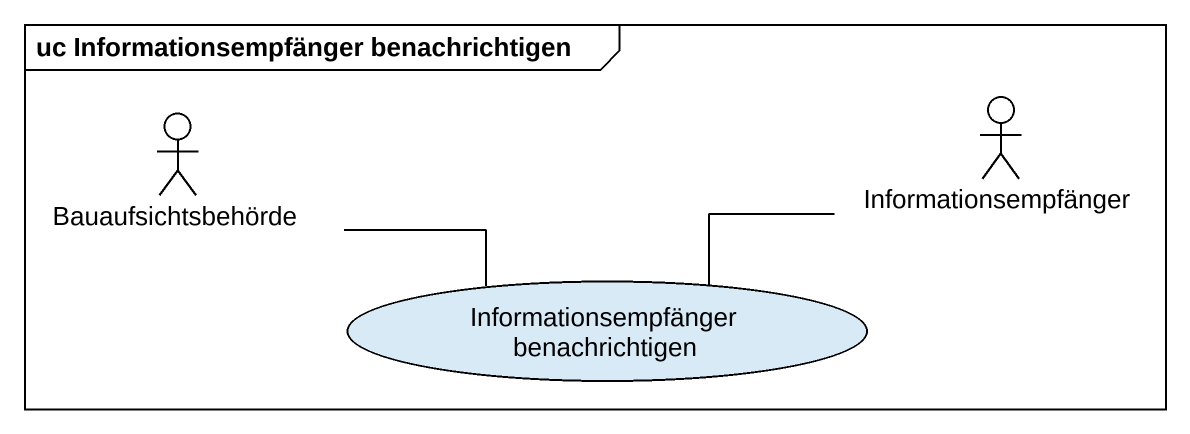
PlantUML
@startuml
mainframe uc Informationsempfänger benachrichtigen
actor Bauaufsichtsbehörde
actor Informationsempfänger
usecase "Informationsempfänger benachrichtigen" as Informationsempfänger_2
Informationsempfänger_2 -left- Bauaufsichtsbehörde
Informationsempfänger_2 -right- Informationsempfänger
@enduml
